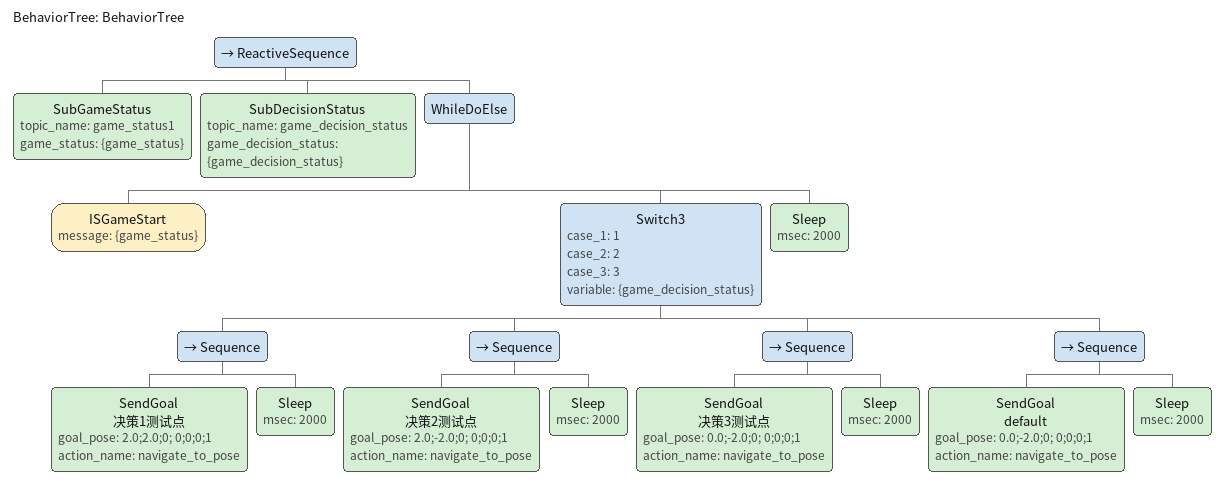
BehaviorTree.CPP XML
<?xml version="1.0" encoding="UTF-8"?>
<root BTCPP_format="4"
      main_tree_to_execute="BehaviorTree">
  <BehaviorTree ID="BehaviorTree">
    <ReactiveSequence>
      <SubGameStatus topic_name="game_status1"
                     game_status="{game_status}"/>
      <SubDecisionStatus topic_name="game_decision_status"
                         game_decision_status="{game_decision_status}"/>
      <WhileDoElse>
        <ISGameStart message="{game_status}"/>
        <Switch3 case_1="1"
                 case_2="2"
                 case_3="3"
                 variable="{game_decision_status}">
          <Sequence>
            <SendGoal name="决策1测试点"
                      goal_pose="2.0;2.0;0; 0;0;0;1"
                      action_name="navigate_to_pose"/>
            <Sleep msec="2000"/>
          </Sequence>
          <Sequence>
            <SendGoal name="决策2测试点"
                      goal_pose="2.0;-2.0;0; 0;0;0;1"
                      action_name="navigate_to_pose"/>
            <Sleep msec="2000"/>
          </Sequence>
          <Sequence>
            <SendGoal name="决策3测试点"
                      goal_pose="0.0;-2.0;0; 0;0;0;1"
                      action_name="navigate_to_pose"/>
            <Sleep msec="2000"/>
          </Sequence>
          <Sequence>
            <SendGoal name="default"
                      goal_pose="0.0;-2.0;0; 0;0;0;1"
                      action_name="navigate_to_pose"/>
            <Sleep msec="2000"/>
          </Sequence>
        </Switch3>
        <Sleep msec="2000"/>
      </WhileDoElse>
    </ReactiveSequence>
  </BehaviorTree>

</root>
